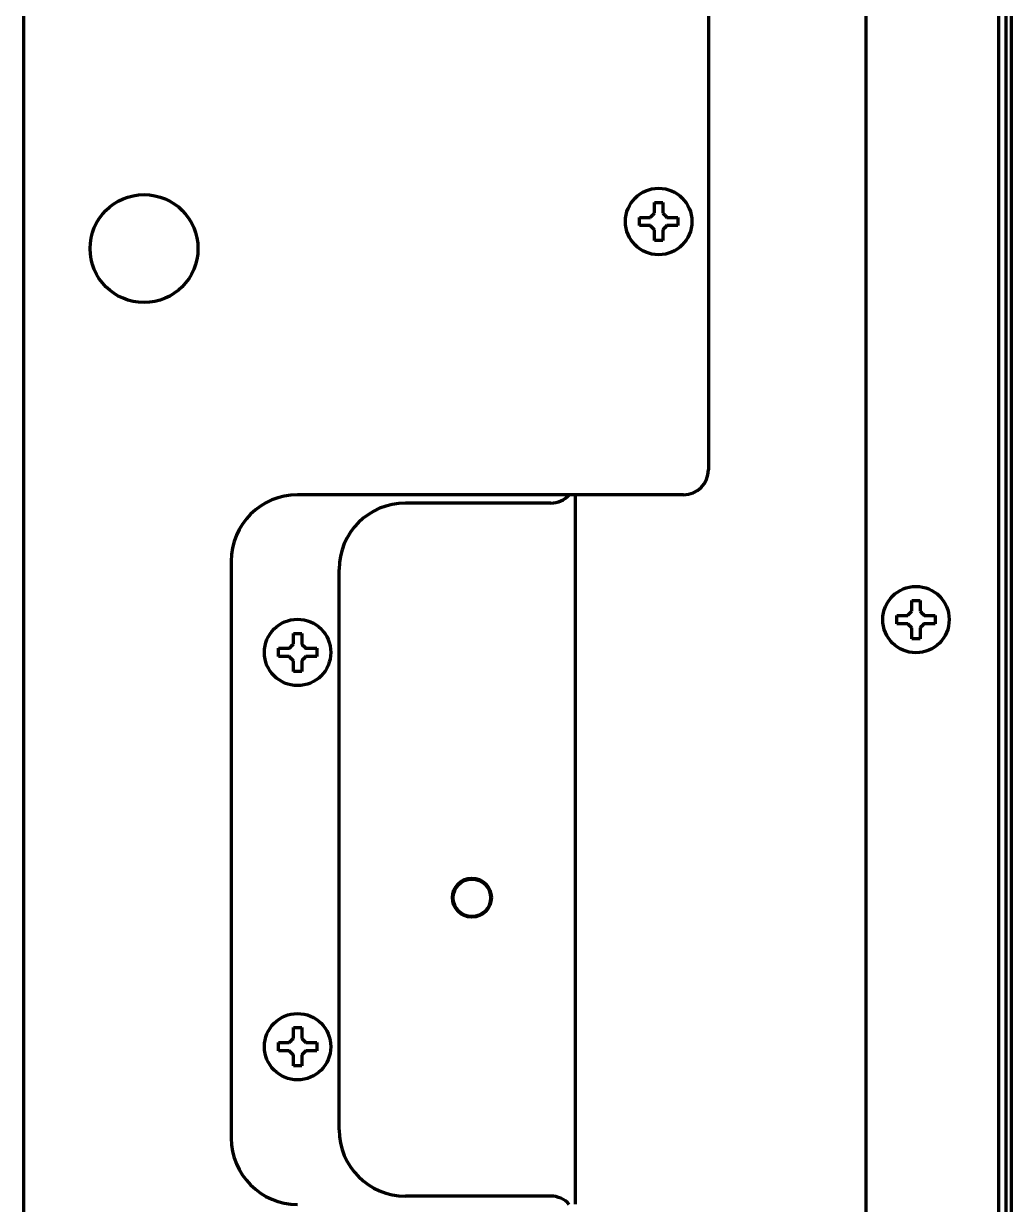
# Model space of a CAD drawing. Header units: inches. Extents: x -2405 to 7588, y 441 to 5654.
# Drawn here: x 2918.3 to 3037.3, y 4953.9 to 5096.1 of the extents above; entities that cross this region are included whole.
import ezdxf

# ---------------------------------------------------------------- set-up
doc = ezdxf.new("R2010")
doc.units = ezdxf.units.IN

msp = doc.modelspace()

# ---------------------------------------------------------------- linework, layer by layer
at = {"linetype": 'Continuous', "lineweight": 70}
for p, q in [((2918.28, 5485.34), (2918.28, 4862.03)), ((3035.78, 4843.03), (3035.78, 5400.53)), ((3019.78, 4843.04), (3019.78, 5398.53)), ((3036.6, 5137.33), (3036.6, 4843.04)), ((3037.28, 4843.04), (3037.28, 5138.33)), ((3000.78, 5102.21), (3000.78, 5042.37)), ((2992.48, 5072.29), (2992.48, 5072.79)), ((2992.48, 5071.79), (2992.48, 5072.29)), ((2997.08, 5072.79), (2997.08, 5072.29)), ((2997.08, 5072.29), (2997.08, 5071.79)), ((2997.78, 5039.37), (2951.28, 5039.37)), ((2984.78, 4953.88), (2984.78, 5039.38)), ((2981.78, 5038.37), (2964.28, 5038.37)), ((2943.28, 5031.37), (2943.28, 4961.87)), ((2956.28, 4962.87), (2956.28, 5030.37)), ((3023.48, 5024.33), (3023.48, 5024.83)), ((3028.08, 5024.83), (3028.08, 5024.33)), ((3023.48, 5023.83), (3023.48, 5024.33)), ((3028.08, 5024.33), (3028.08, 5023.83)), ((2948.98, 5020.37), (2948.98, 5020.87)), ((2948.98, 5019.87), (2948.98, 5020.37)), ((2953.58, 5020.87), (2953.58, 5020.37)), ((2953.58, 5020.37), (2953.58, 5019.87)), ((2948.98, 4972.87), (2948.98, 4973.37)), ((2948.98, 4972.37), (2948.98, 4972.87)), ((2953.58, 4973.37), (2953.58, 4972.87)), ((2953.58, 4972.87), (2953.58, 4972.37)), ((2981.78, 4954.87), (2964.28, 4954.87))]:
    msp.add_line(p, q, dxfattribs=at)
for centre, radius in [((2994.78, 5072.29), 4), ((2932.78, 5069.03), 6.5), ((3025.78, 5024.33), 4), ((2951.28, 5020.37), 4), ((2972.28, 4990.83), 2.35), ((2972.28, 4990.81), 2.25), ((2951.28, 4972.87), 4)]:
    msp.add_circle(centre, radius, dxfattribs=at)
for centre, radius, start, end in [((2997.78, 5042.37), 3, 270, 0), ((2951.28, 5031.37), 8, 90, 180), ((2981.78, 5041.37), 3, 270, 318.1584), ((2964.28, 5030.37), 8, 90, 180), ((2964.28, 4962.87), 8, 180, 270), ((2951.28, 4961.87), 8, 180, 270), ((2981.78, 4951.87), 3, 41.8106, 90)]:
    msp.add_arc(centre, radius, start, end, dxfattribs=at)
for points in [[(2994.28, 5073.29), (2994.28, 5073.35), (2994.28, 5073.46), (2994.28, 5073.62), (2994.28, 5073.78), (2994.28, 5073.93), (2994.28, 5074.08), (2994.28, 5074.24), (2994.28, 5074.41), (2994.28, 5074.53), (2994.28, 5074.59)], [(2994.28, 5074.59), (2994.44, 5074.59), (2994.78, 5074.59), (2995.11, 5074.59), (2995.28, 5074.59)], [(2993.78, 5072.79), (2993.8, 5072.82), (2993.85, 5072.86), (2993.92, 5072.94), (2993.99, 5073.01), (2994.06, 5073.08), (2994.13, 5073.15), (2994.2, 5073.22), (2994.25, 5073.27), (2994.28, 5073.29)], [(2995.28, 5073.29), (2995.3, 5073.27), (2995.35, 5073.22), (2995.43, 5073.14), (2995.5, 5073.07), (2995.57, 5073), (2995.64, 5072.93), (2995.71, 5072.86), (2995.75, 5072.82), (2995.78, 5072.79)], [(2993.78, 5071.79), (2993.72, 5071.79), (2993.61, 5071.79), (2993.45, 5071.79), (2993.29, 5071.79), (2993.14, 5071.79), (2992.99, 5071.79), (2992.83, 5071.79), (2992.66, 5071.79), (2992.54, 5071.79), (2992.48, 5071.79)], [(2994.28, 5071.29), (2994.25, 5071.32), (2994.2, 5071.37), (2994.12, 5071.44), (2994.05, 5071.52), (2993.98, 5071.59), (2993.91, 5071.65), (2993.84, 5071.72), (2993.8, 5071.77), (2993.78, 5071.79)], [(2995.78, 5071.79), (2995.75, 5071.77), (2995.7, 5071.72), (2995.63, 5071.65), (2995.56, 5071.58), (2995.49, 5071.51), (2995.42, 5071.44), (2995.35, 5071.36), (2995.3, 5071.32), (2995.28, 5071.29)], [(2995.78, 5072.79), (2995.83, 5072.79), (2995.94, 5072.79), (2996.1, 5072.79), (2996.26, 5072.79), (2996.41, 5072.79), (2996.57, 5072.79), (2996.72, 5072.79), (2996.89, 5072.79), (2997.01, 5072.79), (2997.08, 5072.79)], [(2995.28, 5071.29), (2995.28, 5071.24), (2995.28, 5071.13), (2995.28, 5070.97), (2995.28, 5070.81), (2995.28, 5070.65), (2995.28, 5070.5), (2995.28, 5070.35), (2995.28, 5070.18), (2995.28, 5070.06), (2995.28, 5069.99)], [(2995.28, 5069.99), (2995.11, 5069.99), (2994.78, 5069.99), (2994.44, 5069.99), (2994.28, 5069.99)], [(3025.28, 5025.33), (3025.28, 5025.39), (3025.28, 5025.5), (3025.28, 5025.66), (3025.28, 5025.82), (3025.28, 5025.97), (3025.28, 5026.12), (3025.28, 5026.28), (3025.28, 5026.45), (3025.28, 5026.57), (3025.28, 5026.63)], [(3025.28, 5026.63), (3025.44, 5026.63), (3025.78, 5026.63), (3026.11, 5026.63), (3026.28, 5026.63)], [(3024.78, 5024.83), (3024.8, 5024.86), (3024.85, 5024.9), (3024.92, 5024.98), (3024.99, 5025.05), (3025.06, 5025.12), (3025.13, 5025.19), (3025.2, 5025.26), (3025.25, 5025.31), (3025.28, 5025.33)], [(3026.28, 5025.33), (3026.3, 5025.31), (3026.35, 5025.26), (3026.43, 5025.18), (3026.5, 5025.11), (3026.57, 5025.04), (3026.64, 5024.97), (3026.71, 5024.9), (3026.75, 5024.86), (3026.78, 5024.83)], [(3026.78, 5024.83), (3026.83, 5024.83), (3026.94, 5024.83), (3027.1, 5024.83), (3027.26, 5024.83), (3027.41, 5024.83), (3027.57, 5024.83), (3027.72, 5024.83), (3027.89, 5024.83), (3028.01, 5024.83), (3028.08, 5024.83)], [(3024.78, 5023.83), (3024.72, 5023.83), (3024.61, 5023.83), (3024.45, 5023.83), (3024.29, 5023.83), (3024.14, 5023.83), (3023.99, 5023.83), (3023.83, 5023.83), (3023.66, 5023.83), (3023.54, 5023.83), (3023.48, 5023.83)], [(3025.28, 5023.33), (3025.25, 5023.36), (3025.2, 5023.41), (3025.12, 5023.48), (3025.05, 5023.56), (3024.98, 5023.63), (3024.91, 5023.69), (3024.84, 5023.76), (3024.8, 5023.81), (3024.78, 5023.83)], [(3026.78, 5023.83), (3026.75, 5023.81), (3026.7, 5023.76), (3026.63, 5023.69), (3026.56, 5023.62), (3026.49, 5023.55), (3026.42, 5023.48), (3026.35, 5023.4), (3026.3, 5023.36), (3026.28, 5023.33)], [(3026.28, 5023.33), (3026.28, 5023.28), (3026.28, 5023.17), (3026.28, 5023.01), (3026.28, 5022.85), (3026.28, 5022.69), (3026.28, 5022.54), (3026.28, 5022.39), (3026.28, 5022.22), (3026.28, 5022.1), (3026.28, 5022.03)], [(2950.78, 5021.37), (2950.78, 5021.43), (2950.78, 5021.53), (2950.78, 5021.7), (2950.78, 5021.85), (2950.78, 5022.01), (2950.78, 5022.16), (2950.78, 5022.32), (2950.78, 5022.48), (2950.78, 5022.61), (2950.78, 5022.67)], [(2950.78, 5022.67), (2950.94, 5022.67), (2951.28, 5022.67), (2951.61, 5022.67), (2951.78, 5022.67)], [(3026.28, 5022.03), (3026.11, 5022.03), (3025.78, 5022.03), (3025.44, 5022.03), (3025.28, 5022.03)], [(2950.28, 5020.87), (2950.3, 5020.9), (2950.35, 5020.94), (2950.42, 5021.01), (2950.49, 5021.09), (2950.56, 5021.16), (2950.63, 5021.23), (2950.7, 5021.3), (2950.75, 5021.35), (2950.78, 5021.37)], [(2951.78, 5021.37), (2951.8, 5021.35), (2951.85, 5021.29), (2951.93, 5021.22), (2952, 5021.15), (2952.07, 5021.08), (2952.14, 5021.01), (2952.21, 5020.94), (2952.25, 5020.89), (2952.28, 5020.87)], [(2952.28, 5020.87), (2952.33, 5020.87), (2952.44, 5020.87), (2952.6, 5020.87), (2952.76, 5020.87), (2952.91, 5020.87), (2953.07, 5020.87), (2953.22, 5020.87), (2953.39, 5020.87), (2953.51, 5020.87), (2953.58, 5020.87)], [(2950.28, 5019.87), (2950.22, 5019.87), (2950.11, 5019.87), (2949.95, 5019.87), (2949.79, 5019.87), (2949.64, 5019.87), (2949.49, 5019.87), (2949.33, 5019.87), (2949.16, 5019.87), (2949.04, 5019.87), (2948.98, 5019.87)], [(2950.78, 5019.37), (2950.75, 5019.4), (2950.7, 5019.45), (2950.62, 5019.52), (2950.55, 5019.59), (2950.48, 5019.66), (2950.41, 5019.73), (2950.34, 5019.8), (2950.3, 5019.85), (2950.28, 5019.87)], [(2952.28, 5019.87), (2952.25, 5019.85), (2952.2, 5019.8), (2952.13, 5019.73), (2952.06, 5019.66), (2951.99, 5019.59), (2951.92, 5019.51), (2951.85, 5019.44), (2951.8, 5019.4), (2951.78, 5019.37)], [(2951.78, 5019.37), (2951.78, 5019.32), (2951.78, 5019.21), (2951.78, 5019.05), (2951.78, 5018.89), (2951.78, 5018.73), (2951.78, 5018.58), (2951.78, 5018.43), (2951.78, 5018.26), (2951.78, 5018.14), (2951.78, 5018.07)], [(2951.78, 5018.07), (2951.61, 5018.07), (2951.28, 5018.07), (2950.94, 5018.07), (2950.78, 5018.07)], [(2950.78, 4973.87), (2950.78, 4973.93), (2950.78, 4974.04), (2950.78, 4974.2), (2950.78, 4974.36), (2950.78, 4974.51), (2950.78, 4974.66), (2950.78, 4974.82), (2950.78, 4974.99), (2950.78, 4975.11), (2950.78, 4975.17)], [(2950.78, 4975.17), (2950.94, 4975.17), (2951.28, 4975.17), (2951.61, 4975.17), (2951.78, 4975.17)], [(2950.28, 4973.37), (2950.3, 4973.4), (2950.35, 4973.44), (2950.42, 4973.52), (2950.49, 4973.59), (2950.56, 4973.66), (2950.63, 4973.73), (2950.7, 4973.8), (2950.75, 4973.85), (2950.78, 4973.87)], [(2951.78, 4973.87), (2951.8, 4973.85), (2951.85, 4973.8), (2951.93, 4973.72), (2952, 4973.65), (2952.07, 4973.58), (2952.14, 4973.51), (2952.21, 4973.44), (2952.25, 4973.4), (2952.28, 4973.37)], [(2950.28, 4972.37), (2950.22, 4972.37), (2950.11, 4972.37), (2949.95, 4972.37), (2949.79, 4972.37), (2949.64, 4972.37), (2949.49, 4972.37), (2949.33, 4972.37), (2949.16, 4972.37), (2949.04, 4972.37), (2948.98, 4972.37)], [(2950.78, 4971.87), (2950.75, 4971.9), (2950.7, 4971.95), (2950.62, 4972.02), (2950.55, 4972.1), (2950.48, 4972.17), (2950.41, 4972.23), (2950.34, 4972.3), (2950.3, 4972.35), (2950.28, 4972.37)], [(2952.28, 4972.37), (2952.25, 4972.35), (2952.2, 4972.3), (2952.13, 4972.23), (2952.06, 4972.16), (2951.99, 4972.09), (2951.92, 4972.02), (2951.85, 4971.94), (2951.8, 4971.9), (2951.78, 4971.87)], [(2952.28, 4973.37), (2952.33, 4973.37), (2952.44, 4973.37), (2952.6, 4973.37), (2952.76, 4973.37), (2952.91, 4973.37), (2953.07, 4973.37), (2953.22, 4973.37), (2953.39, 4973.37), (2953.51, 4973.37), (2953.58, 4973.37)], [(2951.78, 4970.57), (2951.61, 4970.57), (2951.28, 4970.57), (2950.94, 4970.57), (2950.78, 4970.57)], [(2951.78, 4971.87), (2951.78, 4971.82), (2951.78, 4971.71), (2951.78, 4971.55), (2951.78, 4971.39), (2951.78, 4971.23), (2951.78, 4971.08), (2951.78, 4970.93), (2951.78, 4970.76), (2951.78, 4970.64), (2951.78, 4970.57)]]:
    msp.add_open_spline(points, degree=3, dxfattribs=at)
for points in [[(2995.28, 5074.59), (2995.28, 5074.39), (2995.28, 5074.18), (2995.28, 5073.86), (2995.28, 5073.75), (2995.28, 5073.52), (2995.28, 5073.41), (2995.28, 5073.29)], [(2992.48, 5072.79), (2992.68, 5072.79), (2992.89, 5072.79), (2993.21, 5072.79), (2993.32, 5072.79), (2993.55, 5072.79), (2993.66, 5072.79), (2993.78, 5072.79)], [(2997.08, 5071.79), (2996.87, 5071.79), (2996.66, 5071.79), (2996.34, 5071.79), (2996.23, 5071.79), (2996, 5071.79), (2995.89, 5071.79), (2995.78, 5071.79)], [(2994.28, 5069.99), (2994.28, 5070.2), (2994.28, 5070.41), (2994.28, 5070.73), (2994.28, 5070.84), (2994.28, 5071.06), (2994.28, 5071.18), (2994.28, 5071.29)], [(3026.28, 5026.63), (3026.28, 5026.43), (3026.28, 5026.22), (3026.28, 5025.9), (3026.28, 5025.79), (3026.28, 5025.56), (3026.28, 5025.45), (3026.28, 5025.33)], [(3023.48, 5024.83), (3023.68, 5024.83), (3023.89, 5024.83), (3024.21, 5024.83), (3024.32, 5024.83), (3024.55, 5024.83), (3024.66, 5024.83), (3024.78, 5024.83)], [(3025.28, 5022.03), (3025.28, 5022.24), (3025.28, 5022.45), (3025.28, 5022.77), (3025.28, 5022.88), (3025.28, 5023.1), (3025.28, 5023.22), (3025.28, 5023.33)], [(3028.08, 5023.83), (3027.87, 5023.83), (3027.66, 5023.83), (3027.34, 5023.83), (3027.23, 5023.83), (3027, 5023.83), (3026.89, 5023.83), (3026.78, 5023.83)], [(2951.78, 5022.67), (2951.78, 5022.47), (2951.78, 5022.26), (2951.78, 5021.93), (2951.78, 5021.82), (2951.78, 5021.6), (2951.78, 5021.49), (2951.78, 5021.37)], [(2948.98, 5020.87), (2949.18, 5020.87), (2949.39, 5020.87), (2949.71, 5020.87), (2949.82, 5020.87), (2950.05, 5020.87), (2950.16, 5020.87), (2950.28, 5020.87)], [(2950.78, 5018.07), (2950.78, 5018.27), (2950.78, 5018.48), (2950.78, 5018.81), (2950.78, 5018.92), (2950.78, 5019.14), (2950.78, 5019.26), (2950.78, 5019.37)], [(2953.58, 5019.87), (2953.37, 5019.87), (2953.16, 5019.87), (2952.84, 5019.87), (2952.73, 5019.87), (2952.5, 5019.87), (2952.39, 5019.87), (2952.28, 5019.87)], [(2951.78, 4975.17), (2951.78, 4974.97), (2951.78, 4974.76), (2951.78, 4974.44), (2951.78, 4974.33), (2951.78, 4974.1), (2951.78, 4973.99), (2951.78, 4973.87)], [(2948.98, 4973.37), (2949.18, 4973.37), (2949.39, 4973.37), (2949.71, 4973.37), (2949.82, 4973.37), (2950.05, 4973.37), (2950.16, 4973.37), (2950.28, 4973.37)], [(2953.58, 4972.37), (2953.37, 4972.37), (2953.16, 4972.37), (2952.84, 4972.37), (2952.73, 4972.37), (2952.5, 4972.37), (2952.39, 4972.37), (2952.28, 4972.37)], [(2950.78, 4970.57), (2950.78, 4970.78), (2950.78, 4970.99), (2950.78, 4971.31), (2950.78, 4971.42), (2950.78, 4971.64), (2950.78, 4971.76), (2950.78, 4971.87)]]:
    msp.add_open_spline(points, degree=3, knots=[0, 0, 0, 0, 0.5, 0.5, 0.75, 0.75, 1, 1, 1, 1], dxfattribs=at)

doc.saveas('drawing.dxf')
